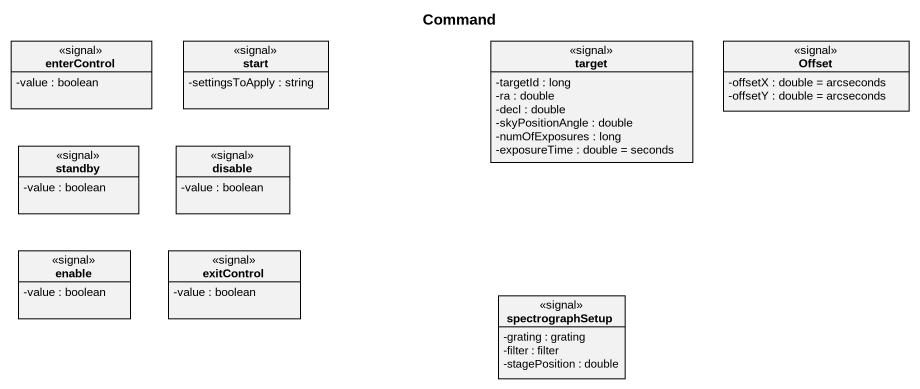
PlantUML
@startuml
title Command
hide circle
hide empty members
skinparam classAttributeIconSize 0
class enterControl <<signal>> {
  -value : boolean
}
class "start" as start_ <<signal>> {
  -settingsToApply : string
}
class target <<signal>> {
  -targetId : long
  -ra : double
  -decl : double
  -skyPositionAngle : double
  -numOfExposures : long
  -exposureTime : double = seconds
}
class Offset <<signal>> {
  -offsetX : double = arcseconds
  -offsetY : double = arcseconds
}
class standby <<signal>> {
  -value : boolean
}
class disable <<signal>> {
  -value : boolean
}
class enable <<signal>> {
  -value : boolean
}
class exitControl <<signal>> {
  -value : boolean
}
class spectrographSetup <<signal>> {
  -grating : grating
  -filter : filter
  -stagePosition : double
}
@enduml
